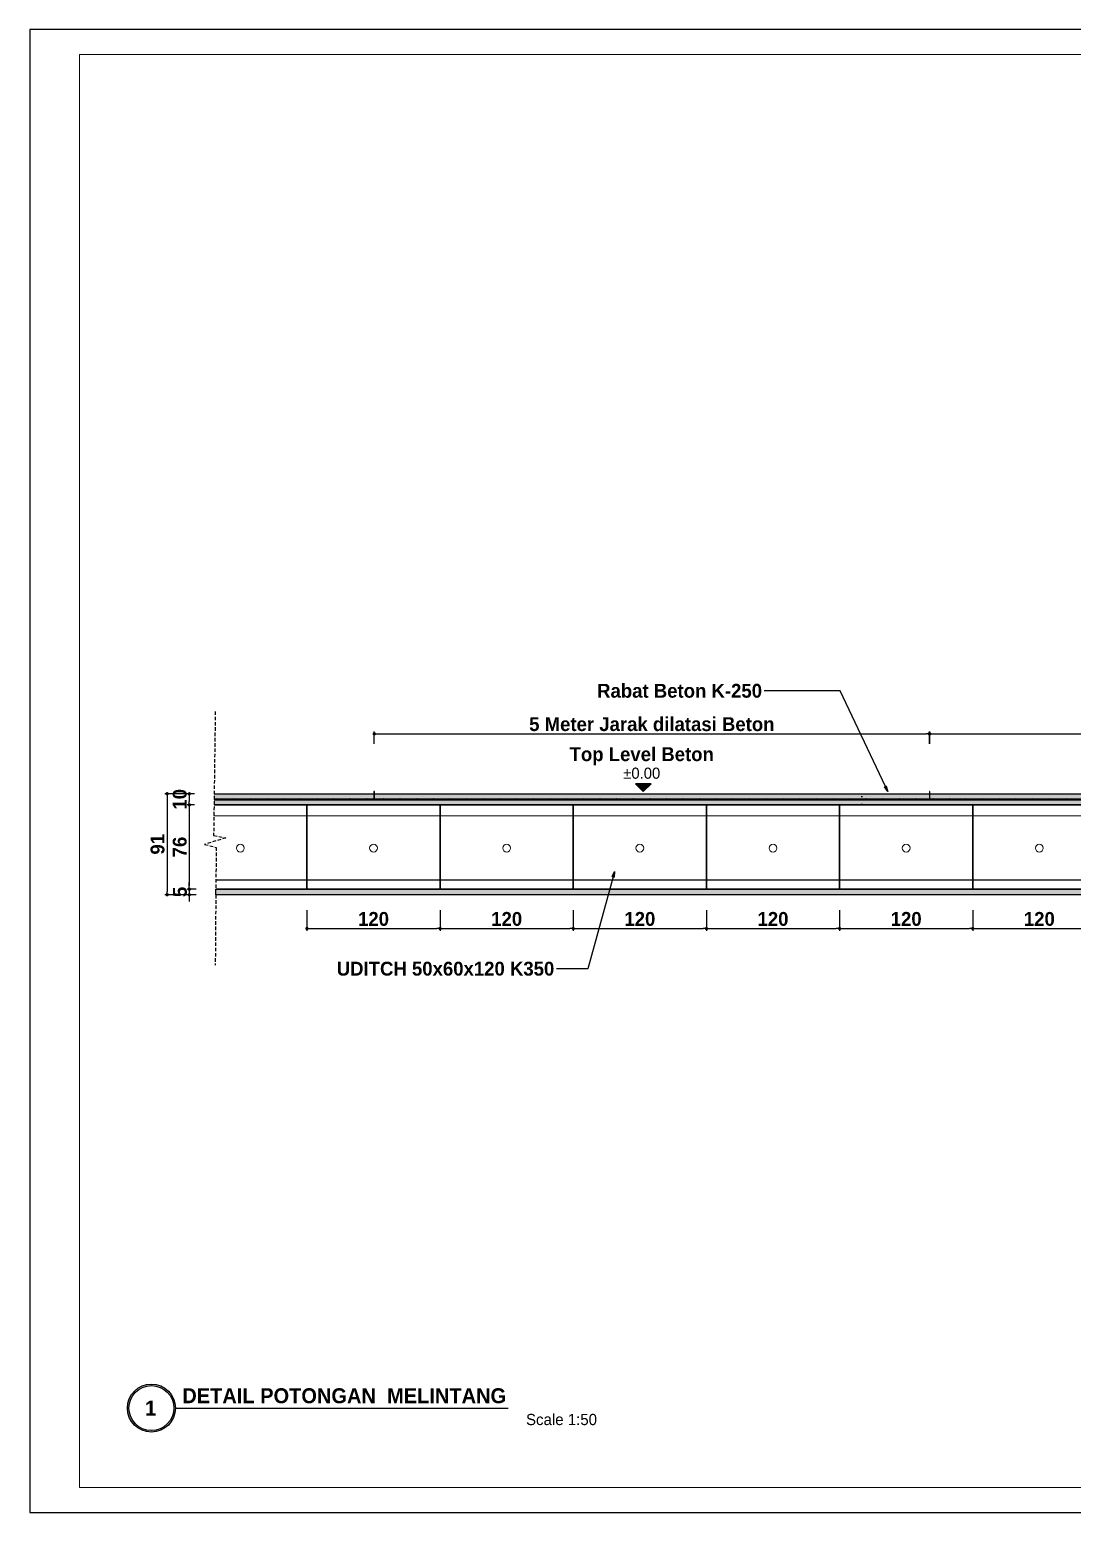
# Model space of a CAD drawing. Header units: centimetres. Extents: x -292707 to 138715, y -53922 to 66277.
# Drawn here: x 31615 to 32557, y -13009 to -11672 of the extents above; entities that cross this region are included whole.
import ezdxf
from ezdxf import colors
from ezdxf.entities.mleader import LeaderData, LeaderLine
from ezdxf.math import Vec2, Vec3
from ezdxf.xclip import XClip

# ---------------------------------------------------------------- set-up
doc = ezdxf.new("R2010")
doc.units = ezdxf.units.CM
doc.header["$XCLIPFRAME"] = 0
doc.linetypes.add('HIDDEN', pattern=[9.525, 6.35, -3.175])
for name, color, linetype in [('A-ALINE-2', 101, 'Continuous'), ('A-ALINE-3', 111, 'Continuous'), ('A-ALINE-4', 113, 'Continuous'), ('A-ALINE-7', 119, 'Continuous'), ('A-ANNOTATION', 144, 'Continuous'), ('A-DIM', 157, 'Continuous'), ('A-TEXT', 254, 'Continuous')]:
    doc.layers.add(name, color=color, linetype=linetype)
for name, color, linetype, lineweight, true_color in [('A-FILL-1', 250, 'Continuous', 0, 0x333333), ('A-FILL-2', 7, 'Continuous', 0, 0x4d4d4d), ('A-FILL-3', 7, 'Continuous', 0, 0x666666), ('A-FILL-4', 9, 'Continuous', 0, 0x808080), ('A-FILL-7', 7, 'Continuous', 0, 0xcccccc)]:
    doc.layers.add(name, color=color, linetype=linetype, lineweight=lineweight, true_color=true_color)
doc.styles.add('Scale 50', font='GOTHICB.TTF', dxfattribs={"height": 12.5})
doc.styles.add('Scale 80', font='GOTHICB.TTF', dxfattribs={"height": 20})
doc.dimstyles.new('Scale 50', dxfattribs={"dimscale": 0, "dimtxt": 7.5, "dimasz": 3, "dimexe": 2, "dimexo": 2, "dimgap": 2, "dimtad": 1, "dimdec": 0, "dimtxsty": 'Scale 50', "dimblk": 'DOT', "dimcen": 2.5, "dimclrd": 256, "dimclre": 256, "dimclrt": 254, "dimadec": 0, "dimazin": 0, "dimtfac": 1, "dimtdec": 0, "dimtmove": 0, "dimatfit": 3, "dimldrblk": 'DOTSMALL', "dimfxl": 1, "dimtfillclr": 256, "dimlwd": -1, "dimlwe": -1, "dimarcsym": 0})

# ---------------------------------------------------------------- blocks, each defined once
blk = doc.blocks.new('hgfhgfh')
at = {"layer": 'A-FILL-7'}
h = blk.add_hatch(color=256, dxfattribs=at)
h.dxf.hatch_style = 1
h.paths.add_polyline_path([(48329.1, -25086.8), (39823.1, -25086.8, 0.929837), (39827.6, -32807.8), (48333.6, -32807.8, 0.942911)])
h.paths.add_polyline_path([(48332.1, -32757.8), (39829.4, -32757.8, -0.929395), (39824.9, -25136.8), (48327.6, -25136.8, -0.942549)], flags=16)
h.paths.add_polyline_path([(48331.9, -32750.8), (39829.7, -32750.8, -0.929332), (39825.2, -25143.8), (48327.4, -25143.8, -0.942498)], flags=0)
h.paths.add_polyline_path([(51488.5, -28964.6, -1), (51408.5, -28964.6, -1)], flags=0)
h.paths.add_polyline_path([(51483.5, -28964.6, -1), (51413.5, -28964.6, -1)], flags=0)
h.paths.add_polyline_path([(36628.5, -28964.9, -1), (36708.5, -28964.9, -1)], flags=0)
h.paths.add_polyline_path([(36633.5, -28964.9, -1), (36703.5, -28964.9, -1)], flags=0)
at = {"layer": 'A-ALINE-2', "ltscale": 0.14}
blk.add_arc((48104.3, -28947.4), 4890.2, 273.0231, 87.0365, dxfattribs=at)
at = {"layer": 'A-ALINE-7', "ltscale": 0.14}
for radius, start, end in [(3874.2, 273.3966, 86.6705), (3867.2, 273.3996, 86.6674), (3817.2, 273.4218, 86.6457), (3810.2, 273.425, 86.6426)]:
    blk.add_arc((48104.3, -28947.4), radius, start, end, dxfattribs=at)
at = {"layer": 'A-FILL-4', "ltscale": 0.14}
for radius, start, end in [(4885.2, 273.0247, 87.035), (4890.2, 273.0231, 87.0365), (4758.2, 273.0648, 86.9957), (4763.2, 273.0632, 86.9973), (4631.2, 273.1065, 86.9548), (4636.2, 273.1048, 86.9564), (4504.2, 273.15, 86.9121), (4509.2, 273.1483, 86.9138), (4377.2, 273.1954, 86.8676), (4382.2, 273.1936, 86.8694), (4250.2, 273.2428, 86.8212), (4255.2, 273.2409, 86.8231), (4123.2, 273.2924, 86.7726), (4128.2, 273.2904, 86.7745), (3996.2, 273.3443, 86.7217), (4001.2, 273.3422, 86.7237)]:
    blk.add_arc((48104.3, -28947.4), radius, start, end, dxfattribs=at)
blk = doc.blocks.new('A$Cee8faf8f')
at = {"layer": 'A-FILL-7'}
h = blk.add_hatch(color=256, dxfattribs=at)
h.dxf.hatch_style = 1
edge = h.paths.add_edge_path()
edge.add_arc((0.6, 0.6), 0.6, 0, 360)
at = {"layer": 'A-FILL-1', "ltscale": 0.25}
blk.add_circle((0.6, 0.6), 0.6, dxfattribs=at)
blk = doc.blocks.new('GFDFGGFDG')
at = {"ltscale": 0.25}
blk.add_lwpolyline([(14867.5, -12200.6), (14987.5, -12200.6), (14987.5, -12276.6), (14867.5, -12276.6)], close=True, dxfattribs=at)
at = {"layer": 'A-ALINE-3', "ltscale": 0.25}
blk.add_lwpolyline([(14867.5, -12276.6), (14987.5, -12276.6), (14987.5, -12268.6), (14867.5, -12268.6)], close=True, dxfattribs=at)
at = {"layer": 'A-FILL-2'}
for p, q in [((14867.5, -12200.6), (14870.5, -12200.6)), ((14867.5, -12210.6), (14867.5, -12200.6)), ((14896, -12200.6), (14870.5, -12200.6)), ((14899, -12200.6), (14896, -12200.6)), ((14924.5, -12200.6), (14899, -12200.6)), ((14924.5, -12200.6), (14927.5, -12200.6)), ((14927.5, -12200.6), (14930.5, -12200.6)), ((14956, -12200.6), (14930.5, -12200.6)), ((14959, -12200.6), (14956, -12200.6)), ((14984.5, -12200.6), (14959, -12200.6)), ((14984.5, -12200.6), (14987.5, -12200.6)), ((14987.5, -12200.6), (14987.5, -12210.6)), ((14867.5, -12210.6), (14870.5, -12210.6)), ((14867.5, -12210.6), (14867.5, -12260.6)), ((14870.5, -12210.6), (14896, -12210.6)), ((14899, -12210.6), (14896, -12210.6)), ((14899, -12210.6), (14924.5, -12210.6)), ((14924.5, -12210.6), (14927.5, -12210.6)), ((14927.5, -12210.6), (14930.5, -12210.6)), ((14930.5, -12210.6), (14956, -12210.6)), ((14959, -12210.6), (14956, -12210.6)), ((14959, -12210.6), (14984.5, -12210.6)), ((14984.5, -12210.6), (14987.5, -12210.6)), ((14987.5, -12210.6), (14987.5, -12260.6)), ((14867.5, -12268.6), (14867.5, -12260.6)), ((14867.5, -12268.6), (14867.5, -12269.6)), ((14924, -12268.6), (14867.5, -12268.6)), ((14924, -12268.6), (14931, -12268.6)), ((14987.5, -12268.6), (14931, -12268.6)), ((14987.5, -12268.6), (14987.5, -12260.6)), ((14987.5, -12269.6), (14987.5, -12268.6)), ((14867.5, -12269.6), (14867.5, -12276.6)), ((14867.5, -12276.6), (14987.5, -12276.6)), ((14987.5, -12269.6), (14987.5, -12276.6))]:
    blk.add_line(p, q, dxfattribs=at)
at = {"layer": 'A-FILL-2', "ltscale": 0.25}
blk.add_circle((14927.5, -12239.6), 3.5, dxfattribs=at)
blk = doc.blocks.new('jhgkjhkjhkjh')
at = {"layer": 'A-FILL-1', "ltscale": 0.25}
blk.add_lwpolyline([(-1286.61, 931.53), (-933.61, 931.53), (-933.61, 1218.53), (-1286.61, 1218.53)], close=True, dxfattribs=at)
at = {"layer": 'Defpoints'}
blk.add_lwpolyline([(-1296.61, 926.53), (-876.61, 926.53), (-876.61, 1223.53), (-1296.61, 1223.53)], close=True, dxfattribs=at)
blk = doc.blocks.new('*U587')
at = {"layer": 'A-ANNOTATION'}
h = blk.add_hatch(color=256, dxfattribs=at)
h.dxf.hatch_style = 1
h.paths.add_polyline_path([(62379.6, 26197.9, 1), (62443.6, 26197.9, 1)])
h.paths.add_polyline_path([(62441.6, 26197.9, -1), (62381.6, 26197.9, -1)], flags=16)
blk.add_lwpolyline([(62443.6, 26197.9), (62887.8, 26197.9)], dxfattribs=at)
for radius in [32, 30]:
    blk.add_circle((62411.6, 26197.9), radius, dxfattribs=at)
blk = doc.blocks.new('_Dot')
at = {"color": 0, "linetype": 'ByBlock', "lineweight": -2}
blk.add_line((-0.5, 0), (-1, 0), dxfattribs=at)
at = {"color": 0, "linetype": 'ByBlock', "const_width": 0.5}
blk.add_lwpolyline([(-0.25, 0, 1), (0.25, 0, 1)], format="xyb", close=True, dxfattribs=at)
blk = doc.blocks.new('*D985')
at = {"layer": 'A-DIM', "ltscale": 0.25, "transparency": 16777216}
for p, q in [((31865.1, -12466), (31865.1, -12484.5)), ((31985.1, -12466), (31985.1, -12484.5)), ((31868.1, -12482.5), (31982.1, -12482.5))]:
    blk.add_line(p, q, dxfattribs=at)
at = {"layer": 'Defpoints', "color": 0, "ltscale": 0.25, "transparency": 16777216}
for p in [(31865.1, -12464), (31985.1, -12464), (31985.1, -12482.5)]:
    blk.add_point(p, dxfattribs=at)
at = {"layer": 'A-DIM', "ltscale": 0.25, "transparency": 16777216, "xscale": 3, "yscale": 3, "zscale": 3, "rotation": 180}
blk.add_blockref('_Dot', (31865.1, -12482.5), dxfattribs=at)
at = {"layer": 'A-DIM', "ltscale": 0.25, "transparency": 16777216, "xscale": 3, "yscale": 3, "zscale": 3}
blk.add_blockref('_Dot', (31985.1, -12482.5), dxfattribs=at)
at = {"layer": 'A-DIM', "color": 254, "ltscale": 0.25, "transparency": 16777216, "insert": (31925.1, -12473.9), "char_height": 12.5, "attachment_point": 5, "style": 'Scale 50'}
blk.add_mtext('120', dxfattribs=at)
blk = doc.blocks.new('_DotSmall')
at = {"color": 0, "linetype": 'ByBlock', "const_width": 0.5}
blk.add_lwpolyline([(-0.0625, 0, 1), (0.0625, 0, 1)], format="xyb", close=True, dxfattribs=at)
blk = doc.blocks.new('*D986')
at = {"layer": 'A-DIM', "ltscale": 5, "transparency": 16777216}
for p, q in [((31985.1, -12466), (31985.1, -12484.5)), ((32105.1, -12466), (32105.1, -12484.5)), ((31988.1, -12482.5), (32102.1, -12482.5))]:
    blk.add_line(p, q, dxfattribs=at)
at = {"layer": 'Defpoints', "color": 0, "ltscale": 5, "transparency": 16777216}
for p in [(31985.1, -12464), (32105.1, -12464), (32105.1, -12482.5)]:
    blk.add_point(p, dxfattribs=at)
at = {"layer": 'A-DIM', "ltscale": 5, "transparency": 16777216, "xscale": 3, "yscale": 3, "zscale": 3, "rotation": 180}
blk.add_blockref('_Dot', (31985.1, -12482.5), dxfattribs=at)
at = {"layer": 'A-DIM', "ltscale": 5, "transparency": 16777216, "xscale": 3, "yscale": 3, "zscale": 3}
blk.add_blockref('_Dot', (32105.1, -12482.5), dxfattribs=at)
at = {"layer": 'A-DIM', "color": 254, "ltscale": 5, "transparency": 16777216, "insert": (32045.1, -12473.9), "char_height": 12.5, "attachment_point": 5, "style": 'Scale 50'}
blk.add_mtext('120', dxfattribs=at)
blk = doc.blocks.new('*D991')
at = {"layer": 'A-DIM', "ltscale": 5, "transparency": 16777216}
for p, q in [((32105.1, -12466), (32105.1, -12484.5)), ((32225.1, -12466), (32225.1, -12484.5)), ((32108.1, -12482.5), (32222.1, -12482.5))]:
    blk.add_line(p, q, dxfattribs=at)
at = {"layer": 'Defpoints', "color": 0, "ltscale": 5, "transparency": 16777216}
for p in [(32105.1, -12464), (32225.1, -12464), (32225.1, -12482.5)]:
    blk.add_point(p, dxfattribs=at)
at = {"layer": 'A-DIM', "ltscale": 5, "transparency": 16777216, "xscale": 3, "yscale": 3, "zscale": 3, "rotation": 180}
blk.add_blockref('_Dot', (32105.1, -12482.5), dxfattribs=at)
at = {"layer": 'A-DIM', "ltscale": 5, "transparency": 16777216, "xscale": 3, "yscale": 3, "zscale": 3}
blk.add_blockref('_Dot', (32225.1, -12482.5), dxfattribs=at)
at = {"layer": 'A-DIM', "color": 254, "ltscale": 5, "transparency": 16777216, "insert": (32165.1, -12473.9), "char_height": 12.5, "attachment_point": 5, "style": 'Scale 50'}
blk.add_mtext('120', dxfattribs=at)
blk = doc.blocks.new('*D992')
at = {"layer": 'A-DIM', "ltscale": 5, "transparency": 16777216}
for p, q in [((32225.1, -12466), (32225.1, -12484.5)), ((32345.1, -12466), (32345.1, -12484.5)), ((32228.1, -12482.5), (32342.1, -12482.5))]:
    blk.add_line(p, q, dxfattribs=at)
at = {"layer": 'Defpoints', "color": 0, "ltscale": 5, "transparency": 16777216}
for p in [(32225.1, -12464), (32345.1, -12464), (32345.1, -12482.5)]:
    blk.add_point(p, dxfattribs=at)
at = {"layer": 'A-DIM', "ltscale": 5, "transparency": 16777216, "xscale": 3, "yscale": 3, "zscale": 3, "rotation": 180}
blk.add_blockref('_Dot', (32225.1, -12482.5), dxfattribs=at)
at = {"layer": 'A-DIM', "ltscale": 5, "transparency": 16777216, "xscale": 3, "yscale": 3, "zscale": 3}
blk.add_blockref('_Dot', (32345.1, -12482.5), dxfattribs=at)
at = {"layer": 'A-DIM', "color": 254, "ltscale": 5, "transparency": 16777216, "insert": (32285.1, -12473.9), "char_height": 12.5, "attachment_point": 5, "style": 'Scale 50'}
blk.add_mtext('120', dxfattribs=at)
blk = doc.blocks.new('*D993')
at = {"layer": 'A-DIM', "ltscale": 5, "transparency": 16777216}
for p, q in [((32345.1, -12466), (32345.1, -12484.5)), ((32465.1, -12466), (32465.1, -12484.5)), ((32348.1, -12482.5), (32462.1, -12482.5))]:
    blk.add_line(p, q, dxfattribs=at)
at = {"layer": 'Defpoints', "color": 0, "ltscale": 5, "transparency": 16777216}
for p in [(32345.1, -12464), (32465.1, -12464), (32465.1, -12482.5)]:
    blk.add_point(p, dxfattribs=at)
at = {"layer": 'A-DIM', "ltscale": 5, "transparency": 16777216, "xscale": 3, "yscale": 3, "zscale": 3, "rotation": 180}
blk.add_blockref('_Dot', (32345.1, -12482.5), dxfattribs=at)
at = {"layer": 'A-DIM', "ltscale": 5, "transparency": 16777216, "xscale": 3, "yscale": 3, "zscale": 3}
blk.add_blockref('_Dot', (32465.1, -12482.5), dxfattribs=at)
at = {"layer": 'A-DIM', "color": 254, "ltscale": 5, "transparency": 16777216, "insert": (32405.1, -12473.9), "char_height": 12.5, "attachment_point": 5, "style": 'Scale 50'}
blk.add_mtext('120', dxfattribs=at)
blk = doc.blocks.new('*D994')
at = {"layer": 'A-DIM', "ltscale": 5, "transparency": 16777216}
for p, q in [((32465.1, -12466), (32465.1, -12484.5)), ((32585.1, -12466), (32585.1, -12484.5)), ((32468.1, -12482.5), (32582.1, -12482.5))]:
    blk.add_line(p, q, dxfattribs=at)
at = {"layer": 'Defpoints', "color": 0, "ltscale": 5, "transparency": 16777216}
for p in [(32465.1, -12464), (32585.1, -12464), (32585.1, -12482.5)]:
    blk.add_point(p, dxfattribs=at)
at = {"layer": 'A-DIM', "ltscale": 5, "transparency": 16777216, "xscale": 3, "yscale": 3, "zscale": 3, "rotation": 180}
blk.add_blockref('_Dot', (32465.1, -12482.5), dxfattribs=at)
at = {"layer": 'A-DIM', "ltscale": 5, "transparency": 16777216, "xscale": 3, "yscale": 3, "zscale": 3}
blk.add_blockref('_Dot', (32585.1, -12482.5), dxfattribs=at)
at = {"layer": 'A-DIM', "color": 254, "ltscale": 5, "transparency": 16777216, "insert": (32525.1, -12473.9), "char_height": 12.5, "attachment_point": 5, "style": 'Scale 50'}
blk.add_mtext('120', dxfattribs=at)
blk = doc.blocks.new('*D999')
at = {"layer": 'A-DIM', "ltscale": 5, "transparency": 16777216}
for p, q in [((31925.8, -12315.9), (31925.8, -12305)), ((31928.8, -12307), (32423, -12307)), ((32426, -12315.9), (32426, -12305))]:
    blk.add_line(p, q, dxfattribs=at)
at = {"layer": 'Defpoints', "color": 0, "ltscale": 5, "transparency": 16777216}
for p in [(32426, -12307), (31925.8, -12317.9), (32426, -12317.9)]:
    blk.add_point(p, dxfattribs=at)
at = {"layer": 'A-DIM', "ltscale": 5, "transparency": 16777216, "xscale": 3, "yscale": 3, "zscale": 3, "rotation": 180}
blk.add_blockref('_Dot', (31925.8, -12307), dxfattribs=at)
at = {"layer": 'A-DIM', "ltscale": 5, "transparency": 16777216, "xscale": 3, "yscale": 3, "zscale": 3}
blk.add_blockref('_Dot', (32426, -12307), dxfattribs=at)
at = {"layer": 'A-DIM', "color": 254, "ltscale": 5, "transparency": 16777216, "insert": (32175.9, -12298.3), "char_height": 12.5, "width": 259.105, "attachment_point": 5, "style": 'Scale 50'}
blk.add_mtext('5 Meter Jarak dilatasi Beton', dxfattribs=at)
blk = doc.blocks.new('*D1000')
at = {"layer": 'A-DIM', "ltscale": 5, "transparency": 16777216}
for p, q in [((32426.3, -12315.9), (32426.3, -12305)), ((32429.3, -12307), (32923.5, -12307)), ((32926.5, -12315.9), (32926.5, -12305))]:
    blk.add_line(p, q, dxfattribs=at)
at = {"layer": 'Defpoints', "color": 0, "ltscale": 5, "transparency": 16777216}
for p in [(32926.5, -12307), (32426.3, -12317.9), (32926.5, -12317.9)]:
    blk.add_point(p, dxfattribs=at)
at = {"layer": 'A-DIM', "ltscale": 5, "transparency": 16777216, "xscale": 3, "yscale": 3, "zscale": 3, "rotation": 180}
blk.add_blockref('_Dot', (32426.3, -12307), dxfattribs=at)
at = {"layer": 'A-DIM', "ltscale": 5, "transparency": 16777216, "xscale": 3, "yscale": 3, "zscale": 3}
blk.add_blockref('_Dot', (32926.5, -12307), dxfattribs=at)
at = {"layer": 'A-DIM', "color": 254, "ltscale": 5, "transparency": 16777216, "insert": (32676.4, -12298.3), "char_height": 12.5, "width": 292.56, "attachment_point": 5, "style": 'Scale 50'}
blk.add_mtext('5 Meter Jarak dilatasi Beton', dxfattribs=at)
blk = doc.blocks.new('A$Cb77c0ee4')
at = {"layer": 'A-ANNOTATION'}
h = blk.add_hatch(color=256, dxfattribs=at)
h.dxf.hatch_style = 1
h.paths.add_polyline_path([(3, 1.5), (0, 1.5), (1.5, 0)])
edge = h.paths.add_edge_path(flags=17)
edge.add_line((3, 1.5), (0, 1.5))
for points in [[(3, 1.5), (0, 1.5)], [(3, 1.5), (0, 1.5), (1.5, 0), (3, 1.5)]]:
    blk.add_lwpolyline(points, dxfattribs=at)
blk = doc.blocks.new('_Closed')
at = {"color": 0, "linetype": 'ByBlock', "lineweight": -2}
for p, q in [((-1, 0.17), (0, 0)), ((-1, 0.17), (-1, -0.17)), ((0, 0), (-1, -0.17)), ((0, 0), (-1, 0))]:
    blk.add_line(p, q, dxfattribs=at)
blk = doc.blocks.new('*D987')
at = {"layer": 'A-DIM', "ltscale": 5, "transparency": 16777216}
for p, q in [((31763.9, -12361), (31757.1, -12361)), ((31763.7, -12371), (31757.1, -12371)), ((31759.1, -12364), (31759.1, -12368))]:
    blk.add_line(p, q, dxfattribs=at)
at = {"layer": 'Defpoints', "color": 0, "ltscale": 5, "transparency": 16777216}
for p in [(31765.9, -12361), (31759.1, -12371), (31765.7, -12371)]:
    blk.add_point(p, dxfattribs=at)
at = {"layer": 'A-DIM', "ltscale": 5, "transparency": 16777216, "xscale": 3, "yscale": 3, "zscale": 3}
for p, rotation in [((31759.1, -12361), 90), ((31759.1, -12371), 270)]:
    blk.add_blockref('_Dot', p, dxfattribs=dict(at, rotation=rotation))
at = {"layer": 'A-DIM', "color": 254, "ltscale": 5, "transparency": 16777216, "insert": (31750.5, -12366), "char_height": 12.5, "attachment_point": 5, "rotation": 90, "style": 'Scale 50'}
blk.add_mtext('10', dxfattribs=at)
blk = doc.blocks.new('*D988')
at = {"layer": 'A-DIM', "ltscale": 5, "transparency": 16777216}
for p, q in [((31763.7, -12371), (31757.1, -12371)), ((31759.1, -12374), (31759.1, -12444)), ((31765.4, -12447), (31757.1, -12447))]:
    blk.add_line(p, q, dxfattribs=at)
at = {"layer": 'Defpoints', "color": 0, "ltscale": 5, "transparency": 16777216}
for p in [(31765.7, -12371), (31759.1, -12447), (31767.4, -12447)]:
    blk.add_point(p, dxfattribs=at)
at = {"layer": 'A-DIM', "ltscale": 5, "transparency": 16777216, "xscale": 3, "yscale": 3, "zscale": 3}
for p, rotation in [((31759.1, -12371), 90), ((31759.1, -12447), 270)]:
    blk.add_blockref('_Dot', p, dxfattribs=dict(at, rotation=rotation))
at = {"layer": 'A-DIM', "color": 254, "ltscale": 5, "transparency": 16777216, "insert": (31750.5, -12409), "char_height": 12.5, "attachment_point": 5, "rotation": 90, "style": 'Scale 50'}
blk.add_mtext('76', dxfattribs=at)
blk = doc.blocks.new('*D989')
at = {"layer": 'A-DIM', "ltscale": 5, "transparency": 16777216}
for p, q in [((31759.1, -12444), (31759.1, -12441)), ((31765.4, -12447), (31757.1, -12447)), ((31765.4, -12452), (31757.1, -12452)), ((31759.1, -12447), (31759.1, -12452)), ((31759.1, -12455), (31759.1, -12458))]:
    blk.add_line(p, q, dxfattribs=at)
at = {"layer": 'Defpoints', "color": 0, "ltscale": 5, "transparency": 16777216}
for p in [(31759.1, -12452), (31767.4, -12447), (31767.4, -12452)]:
    blk.add_point(p, dxfattribs=at)
at = {"layer": 'A-DIM', "ltscale": 5, "transparency": 16777216, "xscale": 3, "yscale": 3, "zscale": 3}
for p, rotation in [((31759.1, -12447), 270), ((31759.1, -12452), 90)]:
    blk.add_blockref('_Dot', p, dxfattribs=dict(at, rotation=rotation))
at = {"layer": 'A-DIM', "color": 254, "ltscale": 5, "transparency": 16777216, "insert": (31750.7, -12449.5), "char_height": 12.5, "attachment_point": 5, "rotation": 90, "style": 'Scale 50'}
blk.add_mtext('5', dxfattribs=at)
blk = doc.blocks.new('*D990')
at = {"layer": 'A-DIM', "ltscale": 5, "transparency": 16777216}
for p, q in [((31763.9, -12361), (31737.1, -12361)), ((31739.1, -12364), (31739.1, -12449)), ((31763.9, -12452), (31737.1, -12452))]:
    blk.add_line(p, q, dxfattribs=at)
at = {"layer": 'Defpoints', "color": 0, "ltscale": 5, "transparency": 16777216}
for p in [(31765.9, -12361), (31739.1, -12452), (31765.9, -12452)]:
    blk.add_point(p, dxfattribs=at)
at = {"layer": 'A-DIM', "ltscale": 5, "transparency": 16777216, "xscale": 3, "yscale": 3, "zscale": 3}
for p, rotation in [((31739.1, -12361), 90), ((31739.1, -12452), 270)]:
    blk.add_blockref('_Dot', p, dxfattribs=dict(at, rotation=rotation))
at = {"layer": 'A-DIM', "color": 254, "ltscale": 5, "transparency": 16777216, "insert": (31730.5, -12406.5), "char_height": 12.5, "attachment_point": 5, "rotation": 90, "style": 'Scale 50'}
blk.add_mtext('91', dxfattribs=at)

msp = doc.modelspace()

# ---------------------------------------------------------------- hatches: boundary and pattern name
at = {"ltscale": 5}
h = msp.add_hatch(dxfattribs=at)
h.set_pattern_fill('ANGLE', color=256)
h.set_pattern_definition([(0, (16832.428, -2e-11), (0, 6.985), [5.08, -1.905]), (90, (16832.428, -2e-11), (-6.985, 4e-16), [5.08, -1.905])])
h.paths.add_polyline_path([(32365.1, -12371), (32365.6, -12371), (32365.6, -12359), (32365.1, -12359)])
at = {"layer": 'A-FILL-2'}
h = msp.add_hatch(color=256, dxfattribs=at)
h.dxf.hatch_style = 1
h.paths.add_polyline_path([(31925.5, -12365), (31926, -12365), (31926, -12359), (31925.5, -12359)])
h = msp.add_hatch(color=256, dxfattribs=at)
h.dxf.hatch_style = 1
h.paths.add_polyline_path([(32426, -12365), (32426.5, -12365), (32426.5, -12359), (32426, -12359)])
at = {"layer": 'A-FILL-3', "ltscale": 0.25}
h = msp.add_hatch(dxfattribs=at)
h.set_pattern_fill('AR-CONC', color=256, scale=0.09)
h.set_pattern_definition([(50, (-17974.906, 28055.769), (16.3966202, -1.4345177), [1.7145, -18.8595]), (355, (-17974.906, 28055.77), (-3.171908, 17.195116), [1.3716, -15.0876526]), (100.451445, (-17973.54, 28055.65), (13.2247122, 15.7605977), [1.457101, -16.028122]), (46.1842, (-17974.906, 28060.341), (24.3971137, -3.7838095), [2.57175, -28.28925]), (96.635558, (-17972.873, 28060.026), (21.366372, 22.268351), [2.185652, -24.042205]), (351.18415, (-17974.906, 28060.34), (21.366372, 22.268351), [2.057397, -22.631376]), (21, (-17972.62, 28059.198), (13.6452952, -9.2038678), [1.7145, -18.8595]), (326, (-17972.62, 28059.198), (5.5621826, 16.576917), [1.3716, -15.0876]), (71.451445, (-17971.483, 28058.431), (19.2074777, 7.3730492), [1.457101, -16.0280944]), (37.5, (-17974.906, 28055.769), (0.2779743, 7.6099535), [0, -14.90472, 0, -15.3162, 0, -15.14475]), (7.5, (-17974.906, 28055.769), (6.0137696, 9.0162517), [0, -8.73252, 0, -14.56182, 0, -5.77215]), (327.5, (-17980.004, 28055.769), (12.20315357, -0.51558696), [0, -5.715, 0, -17.8308, 0, -23.6601]), (317.5, (-17982.29, 28055.769), (13.3316263, 2.2883842), [0, -7.4295, 0, -11.84148, 0, -16.8021])])
h.paths.add_polyline_path([(33153.2, -12371), (33153.4, -12361), (31781.5, -12361), (31781.4, -12371)])
at = {"layer": 'A-FILL-7'}
h = msp.add_hatch(color=256, dxfattribs=at)
h.dxf.hatch_style = 1
h.paths.add_polyline_path([(33153.3, -12366.5), (33153.3, -12366), (31781.4, -12366), (31781.4, -12366.6)])

# ---------------------------------------------------------------- linework, layer by layer
at = {"ltscale": 0.25}
msp.add_lwpolyline([(31781.4, -12371), (31865.1, -12371), (31865.1, -12447), (31783, -12447)], dxfattribs=at)
at = {"layer": 'A-ALINE-3', "ltscale": 0.25}
msp.add_lwpolyline([(31783, -12447), (31865.1, -12447), (31865.1, -12439), (31783.1, -12439)], dxfattribs=at)
at = {"layer": 'A-ALINE-7', "ltscale": 5}
for points in [[(31925.5, -12365), (31926, -12365), (31926, -12359), (31925.5, -12359)], [(32426, -12365), (32426.5, -12365), (32426.5, -12359), (32426, -12359)]]:
    msp.add_lwpolyline(points, close=True, dxfattribs=at)
at = {"layer": 'A-FILL-2'}
for p, q in [((31802.1, -12371), (31781.4, -12371)), ((31802.1, -12371), (31805.1, -12371)), ((31805.1, -12371), (31808.1, -12371)), ((31833.6, -12371), (31808.1, -12371)), ((31836.6, -12371), (31833.6, -12371)), ((31862.1, -12371), (31836.6, -12371)), ((31862.1, -12371), (31865.1, -12371)), ((31865.1, -12371), (31865.1, -12381)), ((31781.2, -12381), (31802.1, -12381)), ((31802.1, -12381), (31805.1, -12381)), ((31805.1, -12381), (31808.1, -12381)), ((31808.1, -12381), (31833.6, -12381)), ((31836.6, -12381), (31833.6, -12381)), ((31836.6, -12381), (31862.1, -12381)), ((31862.1, -12381), (31865.1, -12381)), ((31865.1, -12381), (31865.1, -12431)), ((31801.6, -12439), (31783.1, -12439)), ((31801.6, -12439), (31808.6, -12439)), ((31865.1, -12439), (31808.6, -12439)), ((31865.1, -12439), (31865.1, -12431)), ((31865.1, -12440), (31865.1, -12439)), ((31865.1, -12440), (31865.1, -12447)), ((31783, -12447), (31865.1, -12447))]:
    msp.add_line(p, q, dxfattribs=at)
at = {"layer": 'A-FILL-2', "ltscale": 0.25}
msp.add_circle((31805.1, -12410), 3.5, dxfattribs=at)
at = {"layer": 'A-TEXT', "linetype": 'HIDDEN', "ltscale": 0.5}
msp.add_lwpolyline([(31782.5, -12286.8), (31781, -12398.6), (31792.1, -12400.7), (31772.9, -12406.6), (31783.3, -12409.3), (31782.5, -12515.5)], dxfattribs=at)
at = {"layer": 'A-TEXT', "ltscale": 0.25}
for points in [[(31781.5, -12361), (33153.4, -12361)], [(33153.3, -12366), (31781.4, -12366)], [(31781.4, -12366.6), (33153.3, -12366.5)], [(33153.2, -12370.9), (31781.4, -12371)], [(33153.2, -12370.9), (31781.4, -12371)]]:
    msp.add_lwpolyline(points, dxfattribs=at)

# ---------------------------------------------------------------- block references
ref = msp.add_blockref('hgfhgfh', (-17683.1, 18045.2))
XClip(ref).set_block_clipping_path([(50781.3347949128, -26551.6239092804), (51719.5727609521, -28947.4361751758), (53571.3622669359, -28947.4361751758), (51997.0503859984, -25463.0144404544)])
at = {"ltscale": 0.25, "xscale": 4.711602529588466, "yscale": 4.711602529588466, "zscale": 4.711602529588466}
msp.add_blockref('A$Cb77c0ee4', (32161.1, -12359), dxfattribs=at)
for p in [(16997.6, -170.4), (17117.6, -170.4), (17237.6, -170.4), (17357.6, -170.4), (17477.6, -170.4), (17597.6, -170.4)]:
    msp.add_blockref('GFDFGGFDG', p)
at = {"layer": 'A-ALINE-7', "ltscale": 0.25, "xscale": 0.4999999999995392, "yscale": 0.4999999999995392, "zscale": 0.4999999999995392}
for p in [(31783.8, -12366), (31798.8, -12366), (31813.8, -12366), (31828.8, -12366), (31843.8, -12366), (31858.8, -12366), (31873.8, -12366), (31888.8, -12366), (31903.8, -12366), (31918.8, -12366), (31933.8, -12366), (31948.8, -12366), (31963.8, -12366), (31978.8, -12366), (31993.8, -12366), (32008.8, -12366), (32023.8, -12366), (32038.8, -12366), (32053.8, -12366), (32068.8, -12366), (32083.8, -12366), (32098.8, -12366), (32113.8, -12366), (32128.8, -12366), (32143.8, -12366), (32158.8, -12366), (32173.8, -12366), (32188.8, -12366), (32203.8, -12366), (32218.8, -12366), (32233.8, -12366), (32248.8, -12366), (32263.8, -12366), (32278.8, -12366), (32293.8, -12366), (32308.8, -12366), (32323.8, -12366), (32338.8, -12366), (32353.8, -12366), (32368.8, -12366), (32383.8, -12366), (32398.8, -12366), (32413.8, -12366), (32428.8, -12366), (32443.8, -12366), (32458.8, -12366), (32473.8, -12366), (32488.8, -12366), (32503.8, -12366), (32518.8, -12366), (32533.8, -12366), (32548.8, -12366)]:
    msp.add_blockref('A$Cee8faf8f', p, dxfattribs=at)
at = {"layer": 'A-TEXT'}
for name, p, xscale, yscale, zscale in [('jhgkjhkjhkjh', (37450, -17178.1), 4.5, 4.5, 4.5), ('*U587', (-10402.9, -30598.3), 0.6749999999999999, 0.6749999999999999, 0.6749999999999999)]:
    msp.add_blockref(name, p, dxfattribs=dict(at, xscale=xscale, yscale=yscale, zscale=zscale))

# ---------------------------------------------------------------- texts
at = {"ltscale": 0.25, "attachment_point": 5, "style": 'Scale 50'}
for s, insert, char_height in [('Top Level Beton', (32166.8, -12327.2), 12.5), ('{\\fCentury Gothic|b0|i0|c0|p34;%%P0.00}', (32166.8, -12342.5), 10)]:
    msp.add_mtext_dynamic_manual_height_columns(s, width=146.541, gutter_width=62.5, heights=[0], dxfattribs=dict(at, insert=insert, char_height=char_height))
at = {"layer": 'A-TEXT', "ltscale": 0.25, "style": 'Scale 80'}
for s, width, insert, char_height, attachment_point in [('DETAIL POTONGAN  MELINTANG', 425.871, (32044.6, -12903.7), 13.5, 6), ('1', 41.85, (31724.3, -12914.7), 13.5, 5), ('{\\fCentury Gothic|b0|i0|c0|p34;Scale 1:50}', 366.088, (32126.5, -12925.1), 10.125, 6)]:
    msp.add_mtext_dynamic_manual_height_columns(s, width=width, gutter_width=50.6, heights=[0], dxfattribs=dict(at, insert=insert, char_height=char_height, attachment_point=attachment_point))

# ---------------------------------------------------------------- dimensions: what is measured, and where the dimension line sits
at = {"layer": 'A-DIM', "ltscale": 5}
for base, p1, p2, picture, middle in [((32426, -12307), (31925.8, -12317.9), (32426, -12317.9), '*D999', (32175.9, -12298.3)), ((32926.5, -12307), (32426.3, -12317.9), (32926.5, -12317.9), '*D1000', (32676.4, -12298.3))]:
    dim = msp.add_linear_dim(base=base, p1=p1, p2=p2, text='5 Meter Jarak dilatasi Beton', dimstyle='Scale 50', override={"dimscale": 1}, dxfattribs=at)
    dim.commit()
    dim.dimension.update_dxf_attribs({"geometry": picture, "text_midpoint": middle})
for base, p1, p2, override, picture, middle in [((31739.1, -12452), (31765.9, -12361), (31765.9, -12452), {"dimscale": 1}, '*D990', (31730.5, -12406.5)), ((31759.1, -12447), (31765.7, -12371), (31767.4, -12447), {"dimscale": 1, "dimtmove": 1}, '*D988', (31750.5, -12409))]:
    dim = msp.add_linear_dim(base=base, p1=p1, p2=p2, angle=90, dimstyle='Scale 50', override=override, dxfattribs=at)
    dim.commit()
    dim.dimension.update_dxf_attribs({"geometry": picture, "text_midpoint": middle})
for base, p1, p2, override, picture, middle in [((31759.1, -12371), (31765.9, -12361), (31765.7, -12371), {"dimscale": 1}, '*D987', (31759.1, -12366)), ((31759.1, -12452), (31767.4, -12447), (31767.4, -12452), {"dimscale": 1, "dimtmove": 1}, '*D989', (31759.1, -12449.5))]:
    dim = msp.add_linear_dim(base=base, p1=p1, p2=p2, angle=90, dimstyle='Scale 50', override=override, dxfattribs=at)
    dim.commit()
    dim.dimension.update_dxf_attribs({"geometry": picture, "text_midpoint": middle, "dimtype": 160})
at = {"layer": 'A-DIM', "ltscale": 0.25}
dim = msp.add_linear_dim(base=(31985.1, -12482.5), p1=(31865.1, -12464), p2=(31985.1, -12464), dimstyle='Scale 50', override={"dimscale": 1}, dxfattribs=at)
dim.commit()
dim.dimension.update_dxf_attribs({"geometry": '*D985', "text_midpoint": (31925.1, -12473.9)})
at = {"layer": 'A-DIM', "ltscale": 5}
for base, p1, p2, picture, middle in [((32105.1, -12482.5), (31985.1, -12464), (32105.1, -12464), '*D986', (32045.1, -12473.9)), ((32225.1, -12482.5), (32105.1, -12464), (32225.1, -12464), '*D991', (32165.1, -12473.9)), ((32345.1, -12482.5), (32225.1, -12464), (32345.1, -12464), '*D992', (32285.1, -12473.9)), ((32465.1, -12482.5), (32345.1, -12464), (32465.1, -12464), '*D993', (32405.1, -12473.9)), ((32585.1, -12482.5), (32465.1, -12464), (32585.1, -12464), '*D994', (32525.1, -12473.9))]:
    dim = msp.add_linear_dim(base=base, p1=p1, p2=p2, dimstyle='Scale 50', override={"dimscale": 1, "dimtmove": 1}, dxfattribs=at)
    dim.commit()
    dim.dimension.update_dxf_attribs({"geometry": picture, "text_midpoint": middle})

# ---------------------------------------------------------------- leaders
at = {"ltscale": 0.25}
ml = msp.add_multileader_mtext('Standard', dxfattribs=at)
ml.set_content('Rabat Beton K-250', color=254, style='Scale 50')
ml.set_leader_properties(color=256, linetype='ByLayer', lineweight=-1)
ml.set_arrow_properties(name='CLOSED')
ml.build(insert=Vec2(0, 0))
ml.multileader.update_dxf_attribs({"dogleg_length": 29.3, "arrow_head_size": 5})
ctx = ml.context
ctx.base_point, ctx.char_height, ctx.arrow_head_size, ctx.plane_origin = Vec3(32120.4, -12268.3), 12.5, 5, Vec3(32388.5, -12359)
ctx.text_align_type = 2
notes = []
notes.append((ctx, [(0, (1, 1, 0), (32345.7, -12268.3), (-1, 0), 68.5, [(0, [(32388.5, -12359)], 0, [])])]))
ctx.mtext.insert, ctx.mtext.alignment, ctx.mtext.flow_direction = Vec3(32275.2, -12261.9), 3, 5
ml = msp.add_multileader_mtext('Standard', dxfattribs=at)
ml.set_content('UDITCH 50x60x120 K350', color=254, style='Scale 50')
ml.set_leader_properties(color=256, linetype='ByLayer', lineweight=-1)
ml.set_arrow_properties(name='CLOSED')
ml.build(insert=Vec2(0, 0))
ml.multileader.update_dxf_attribs({"dogleg_length": 29.3, "arrow_head_size": 5})
ctx = ml.context
ctx.base_point, ctx.char_height, ctx.arrow_head_size, ctx.plane_origin = Vec3(31889.4, -12518.8), 12.5, 5, Vec3(32142.4, -12446.9)
ctx.text_align_type = 2
notes.append((ctx, [(0, (1, 1, 0), (32118.2, -12518.8), (-1, 0), 28.2, [(0, [(32142.4, -12431)], 0, [])])]))
ctx.mtext.insert, ctx.mtext.alignment, ctx.mtext.flow_direction = Vec3(32088, -12512.4), 3, 5
for ctx, leaders in notes:
    for number, flags, end, landing, length, lines in leaders:
        leader = LeaderData()
        leader.index, (leader.has_last_leader_line, leader.has_dogleg_vector, leader.attachment_direction) = number, flags
        leader.last_leader_point, leader.dogleg_vector, leader.dogleg_length = Vec3(end), Vec3(landing), length
        for number, points, colour, breaks in lines:
            line = LeaderLine()
            line.index, line.vertices, line.color, line.breaks = number, Vec3.list(points), colors.encode_raw_color(colour), breaks
            leader.lines.append(line)
        ctx.leaders.append(leader)

# ---------------------------------------------------------------- next in the draw order: wipeouts: each hides what was drawn before it
msp.add_wipeout([(31783, -12447), (31783, -12452), (31847, -12452), (31847, -12447), (31783, -12447), (31783, -12452)])

# ---------------------------------------------------------------- next in the draw order: hatches: boundary and pattern name
h = msp.add_hatch()
h.set_pattern_fill('AR-SAND', color=256, scale=0.05)
h.set_pattern_definition([(37.5, (17010, -2e-11), (-0.08000156, 2.44706619), [0, -1.9304, 0, -2.159, 0, -2.06375]), (7.5, (17010, -2e-11), (2.2476164, 3.5841255), [0, -1.0414, 0, -1.7399, 0, -0.66675]), (327.5, (17008.438, -2e-11), (3.95496185, 0.00718592), [0, -0.635, 0, -2.286, 0, -2.9845]), (317.5, (17008.438, -2e-11), (3.81778226, 1.1146466), [0, -0.3175, 0, -1.4986, 0, -1.7145])])
h.paths.add_polyline_path([(31785.8, -12447), (31844.3, -12447), (31847, -12447), (33154.9, -12447), (33154.9, -12452.1), (31783, -12452), (31783, -12447)])

# ---------------------------------------------------------------- next in the draw order: linework, layer by layer
at = {"layer": 'A-ALINE-4', "ltscale": 0.25}
msp.add_lwpolyline([(31785.8, -12447), (31844.3, -12447), (31847, -12447), (33154.9, -12447), (33154.9, -12452.1), (31783, -12452), (31783, -12447), (31785.8, -12447)], dxfattribs=at)

doc.saveas('drawing.dxf')
